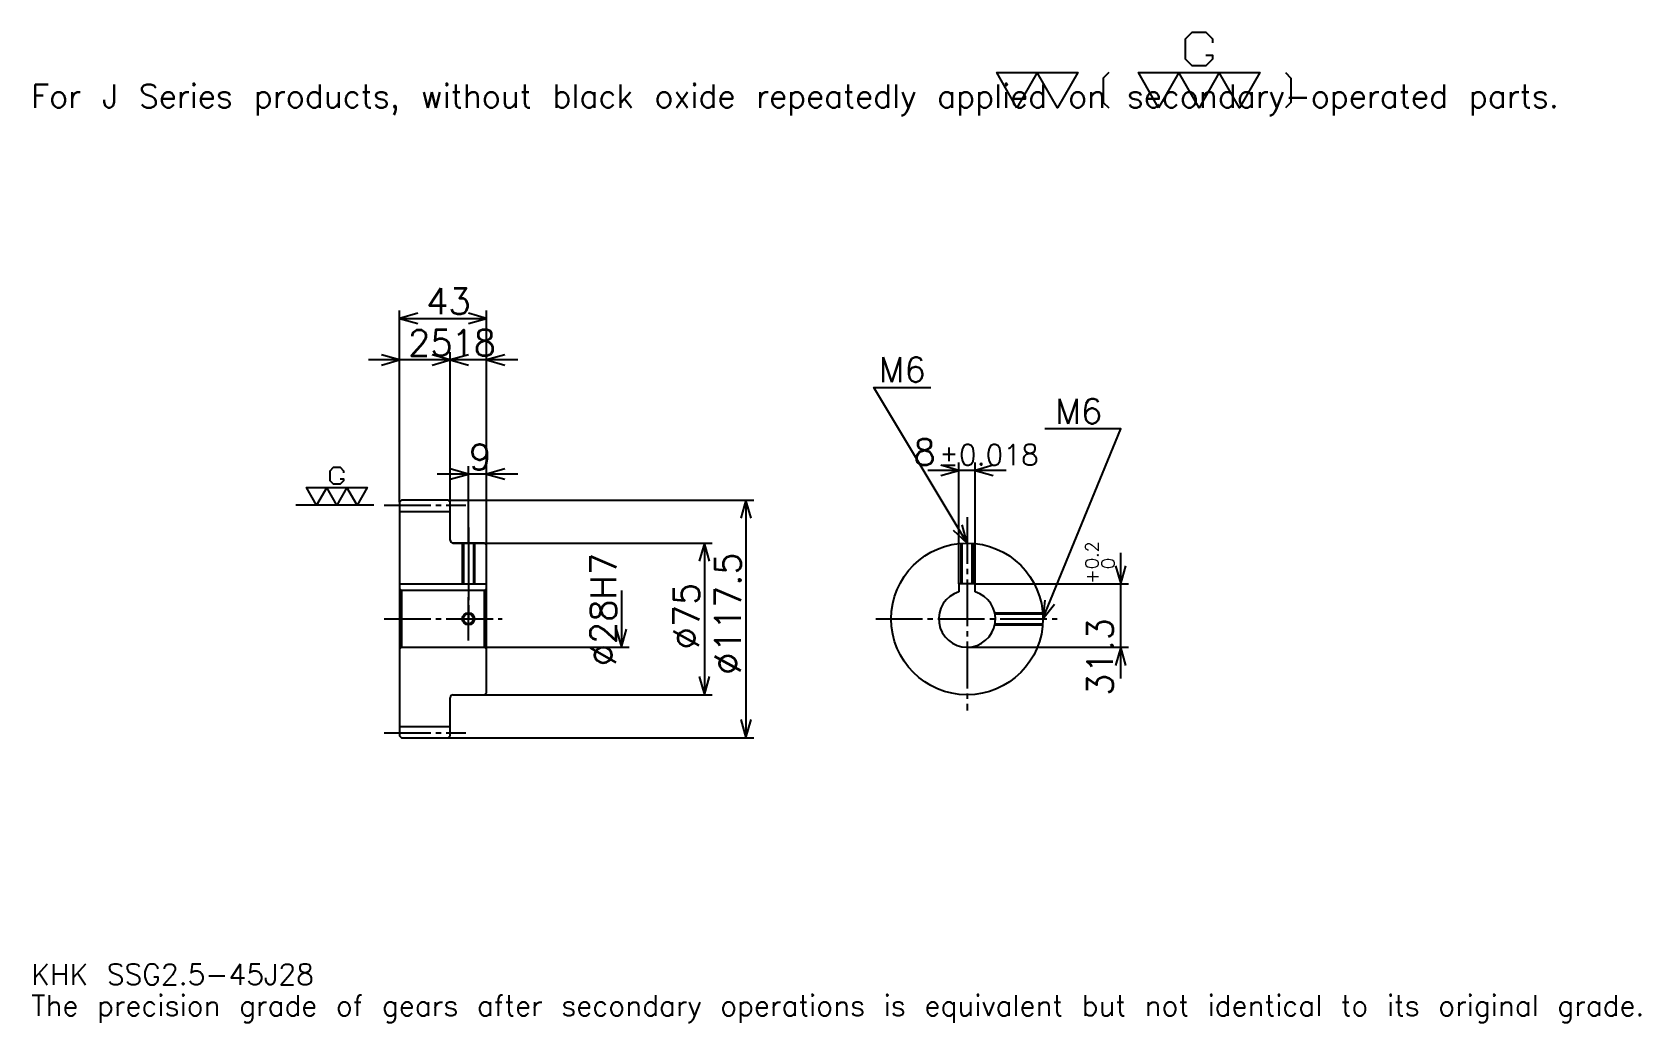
# Model space of a CAD drawing. Extents: x 26 to 822, y 9 to 499.
import ezdxf

# ---------------------------------------------------------------- set-up
doc = ezdxf.new("R2010")
doc.units = 0
doc.linetypes.add('DASHDOT', pattern=[30.782608, 23.086957, -2.565217, 2.565217, -2.565217])
doc.layers.get('0').update_dxf_attribs({"linetype": 'CONTINUOUS'})
doc.layers.add('DASHDOT', color=6, linetype='DASHDOT')
doc.styles.add('KANJI', font='TXT', dxfattribs={"bigfont": 'BIGFONT'})

msp = doc.modelspace()

# ---------------------------------------------------------------- linework, layer by layer
at = {"color": 5}
for p, q in [((207.782593, 267.815216), (207.782593, 361.445648)), ((250.782593, 267.815216), (250.782593, 361.445648)), ((207.782593, 357.597839), (250.782593, 357.597839)), ((248.173889, 337.07608), (192.391296, 337.07608)), ((266.173889, 337.07608), (217.391296, 337.07608)), ((232.782593, 267.815216), (232.782593, 340.923889)), ((266.173889, 280.641296), (226.391296, 280.641296)), ((241.782593, 267.815216), (241.782593, 284.489136)), ((507.760834, 282.478271), (468.978241, 282.478271)), ((484.369537, 226.365219), (484.369537, 286.32608)), ((492.369537, 226.365219), (492.369537, 286.32608)), ((207.782593, 266.815216), (207.782593, 267.815216)), ((231.782593, 267.815216), (250.782593, 267.815216)), ((232.782593, 266.815216), (232.782593, 267.815216)), ((241.782593, 246.565216), (241.782593, 267.815216)), ((241.782593, 246.565216), (241.782593, 267.815216)), ((250.782593, 267.815216), (382.891296, 267.815216)), ((250.782593, 245.565216), (250.782593, 267.815216)), ((379.043457, 267.815216), (379.043457, 150.315216)), ((234.282593, 246.565216), (250.782593, 246.565216)), ((250.782593, 246.565216), (362.369568, 246.565216)), ((358.521729, 246.565216), (358.521729, 171.565216)), ((564.347778, 179.67392), (564.347778, 241.756516)), ((317.478241, 223.065216), (317.478241, 195.065216)), ((492.369537, 226.365219), (568.195679, 226.365219)), ((250.782593, 195.065216), (321.32608, 195.065216)), ((488.369537, 195.065216), (568.195679, 195.065216)), ((234.282593, 171.565216), (250.782593, 171.565216)), ((250.782593, 171.565216), (362.369568, 171.565216)), ((231.782593, 150.315216), (250.782593, 150.315216)), ((250.782593, 150.315216), (382.891296, 150.315216))]:
    msp.add_line(p, q, dxfattribs=at)
at = {"color": 7}
msp.add_line((194.956512, 265.315216), (156.478241, 265.315216), dxfattribs=at)
at = {"color": 4}
for p, q in [((207.782593, 262.190216), (232.782593, 262.190216)), ((207.782593, 226.365219), (250.782593, 226.365219)), ((208.782593, 223.065216), (208.782593, 195.065216)), ((249.782593, 223.065216), (250.782593, 224.065216)), ((249.782593, 195.065216), (250.782593, 194.065216)), ((207.782593, 155.940216), (232.782593, 155.940216))]:
    msp.add_line(p, q, dxfattribs=at)
at = {"color": 7}
for points in [[(606.417358, 487.750427), (609.752136, 487.750427), (609.752136, 485.749573), (606.417358, 482.414795), (599.747803, 482.414795), (596.413025, 485.749573), (596.413025, 495.753906), (599.747803, 499.088715), (606.417358, 499.088715), (609.752136, 495.753906), (609.752136, 493.753052)], [(513.043457, 461.739136), (503.039124, 479.080017), (543.056519, 479.080017), (533.052124, 461.739136), (523.047791, 479.080017), (513.043457, 461.739136)], [(558.396484, 479.080017), (555.728699, 476.41217), (555.728699, 464.406952), (558.396484, 461.739136)], [(583.073914, 461.739136), (573.069519, 479.080017), (633.095642, 479.080017), (623.091309, 461.739136), (613.086914, 479.080017), (603.082581, 461.739136), (593.078247, 479.080017), (583.073914, 461.739136)], [(645.767822, 479.080017), (648.435669, 476.41217), (648.435669, 464.406952), (645.767822, 461.739136)], [(178.410858, 278.320862), (180.078247, 278.320862), (180.078247, 277.320435), (178.410858, 275.653046), (175.076065, 275.653046), (173.408676, 277.320435), (173.408676, 282.322601), (175.076065, 283.98999), (178.410858, 283.98999), (180.078247, 282.322601), (180.078247, 281.322174)], [(166.739105, 265.315216), (161.736938, 273.985657), (191.749985, 273.985657), (186.747803, 265.315216), (181.745636, 273.985657), (176.743469, 265.315216), (171.741287, 273.985657), (166.739105, 265.315216)]]:
    msp.add_lwpolyline(points, dxfattribs=at)
at = {"color": 5}
for points in [[(216.760849, 360.163025), (207.782593, 357.597839), (216.760849, 355.032593)], [(241.804337, 355.032593), (250.782593, 357.597839), (241.804337, 360.163025)], [(198.804337, 334.510864), (207.782593, 337.07608), (198.804337, 339.641296)], [(223.804337, 334.510864), (232.782593, 337.07608), (223.804337, 339.641296)], [(241.760849, 339.641296), (232.782593, 337.07608), (241.760849, 334.510864)], [(259.760864, 339.641296), (250.782593, 337.07608), (259.760864, 334.510864)], [(488.369537, 246.565216), (442.195618, 323.521729), (470.413025, 323.521729)], [(525.869507, 209.065216), (564.347778, 303), (526.89563, 303)], [(232.804337, 278.07608), (241.782593, 280.641296), (232.804337, 283.206512)], [(259.760864, 283.206512), (250.782593, 280.641296), (259.760864, 278.07608)], [(475.391266, 279.913025), (484.369537, 282.478271), (475.391266, 285.043457)], [(501.347809, 285.043457), (492.369537, 282.478271), (501.347809, 279.913025)], [(381.608673, 258.836945), (379.043457, 267.815216), (376.478241, 258.836945)], [(481.550598, 252.944214), (488.369537, 246.565216), (485.949921, 255.583801)], [(361.086945, 237.58696), (358.521729, 246.565216), (355.956512, 237.58696)], [(561.782593, 235.343475), (564.347778, 226.365219), (566.913025, 235.343475)], [(526.899048, 218.345825), (525.869507, 209.065216), (531.646606, 216.401093)], [(314.913025, 204.043472), (317.478241, 195.065216), (320.043457, 204.043472)], [(566.913025, 186.08696), (564.347778, 195.065216), (561.782593, 186.08696)], [(355.956512, 180.543472), (358.521729, 171.565216), (361.086945, 180.543472)], [(376.478241, 159.293472), (379.043457, 150.315216), (381.608673, 159.293472)]]:
    msp.add_lwpolyline(points, dxfattribs=at)
at = {"color": 4}
for points in [[(232.782593, 248.065216), (232.782593, 266.815216), (231.782593, 267.815216), (208.782593, 267.815216), (207.782593, 266.815216), (207.782593, 194.065216)], [(234.282593, 171.565216), (249.782593, 171.565216), (250.782593, 172.565216), (250.782593, 245.565216), (249.782593, 246.565216), (234.282593, 246.565216)], [(238.782593, 246.565216), (238.782593, 226.365219)], [(239.322601, 246.565216), (239.322601, 226.365219)], [(244.242584, 246.565216), (244.242584, 226.365219)], [(244.782593, 246.565216), (244.782593, 226.365219)], [(485.369537, 226.365219), (485.369537, 246.445023)], [(485.909546, 226.365219), (485.909546, 246.484436)], [(490.829529, 226.365219), (490.829529, 246.484436)], [(491.369537, 226.365219), (491.369537, 246.445023)], [(207.782593, 194.065216), (208.782593, 195.065216), (249.782593, 195.065216), (249.782593, 223.065216), (208.782593, 223.065216), (207.782593, 224.065216)], [(492.369537, 222.481628), (492.369537, 226.365219), (484.369537, 226.365219), (484.369537, 222.481628)], [(502.044342, 212.065216), (525.749329, 212.065216)], [(502.151703, 211.525223), (525.788757, 211.525223)], [(502.044342, 206.065216), (525.749329, 206.065216)], [(502.151703, 206.605209), (525.788757, 206.605209)], [(207.782593, 194.065216), (207.782593, 151.315216), (208.782593, 150.315216), (231.782593, 150.315216), (232.782593, 151.315216), (232.782593, 170.065216)]]:
    msp.add_lwpolyline(points, dxfattribs=at)
for centre, radius in [((488.369537, 209.065216), 37.5), ((241.782593, 209.065216), 2.46)]:
    msp.add_circle(centre, radius, dxfattribs=at)
at = {"color": 7}
msp.add_circle((241.782593, 209.065216), 3, dxfattribs=at)
at = {"color": 4}
for centre, radius, start, end in [((234.282593, 248.065216), 1.5, 180, 270), ((488.369537, 209.065216), 14, 106.601549926, 73.398450074), ((234.282593, 170.065216), 1.5, 90, 180)]:
    msp.add_arc(centre, radius, start, end, dxfattribs=at)
at = {"layer": 'DASHDOT', "color": 7}
for p, q in [((200.086945, 265.315216), (240.478241, 265.315216)), ((488.369537, 259.391296), (488.369537, 163.869568)), ((241.782593, 246.565216), (241.782593, 209.065216)), ((200.086945, 209.065216), (258.478241, 209.065216)), ((443.173889, 209.065216), (533.565186, 209.065216)), ((200.086945, 152.815216), (240.478241, 152.815216))]:
    msp.add_line(p, q, dxfattribs=at)
for points in [[(241.782593, 254.260864), (241.782593, 218.669556)], [(241.782593, 198.369568), (241.782593, 219.760864)], [(231.086945, 209.065216), (252.478241, 209.065216)]]:
    msp.add_lwpolyline(points, dxfattribs=at)

# ---------------------------------------------------------------- texts
at = {"color": 7, "style": 'KANJI'}
for s, height, p in [('For J Series products, without black oxide repeatedly applied on secondary-operated parts.', 11.543478, (25.652174, 461.739136)), ('43', 12.826087, (220.945633, 359.649994)), ('25', 12.826087, (211.945633, 339.128235)), ('18', 12.826087, (233.445633, 339.128235)), ('M6', 12.313044, (444.760864, 326.086945)), ('M6', 12.313044, (532.026062, 305.565216)), ('9', 12.826087, (242.114105, 282.693481)), ('8', 12.826087, (461.893951, 285.043457)), ('%%p0.018', 10.26087, (474.59021, 285.043457)), ('KHK SSG2.5-45J28', 10.26087, (25.652174, 28.217392)), ('The precision grade of gears after secondary operations is equivalent but not identical to its original grade.', 10.26087, (25.652174, 12.826087))]:
    msp.add_text(s, height=height, dxfattribs=at).set_placement(p)
for s, height, p in [('0.2', 6.413043, (553.317383, 233.712433)), ('%%c28H7', 12.826087, (314.913025, 185.657608)), ('%%c117.5', 12.826087, (376.478241, 181.489136)), ('+', 6.413043, (553.317383, 226.529831)), ('0', 6.413043, (561.269531, 233.712433)), ('%%c75', 12.826087, (355.956512, 193.994568)), ('31.3', 12.826087, (560.5, 171.013443))]:
    msp.add_text(s, height=height, rotation=90, dxfattribs=at).set_placement(p)

doc.saveas('drawing.dxf')
